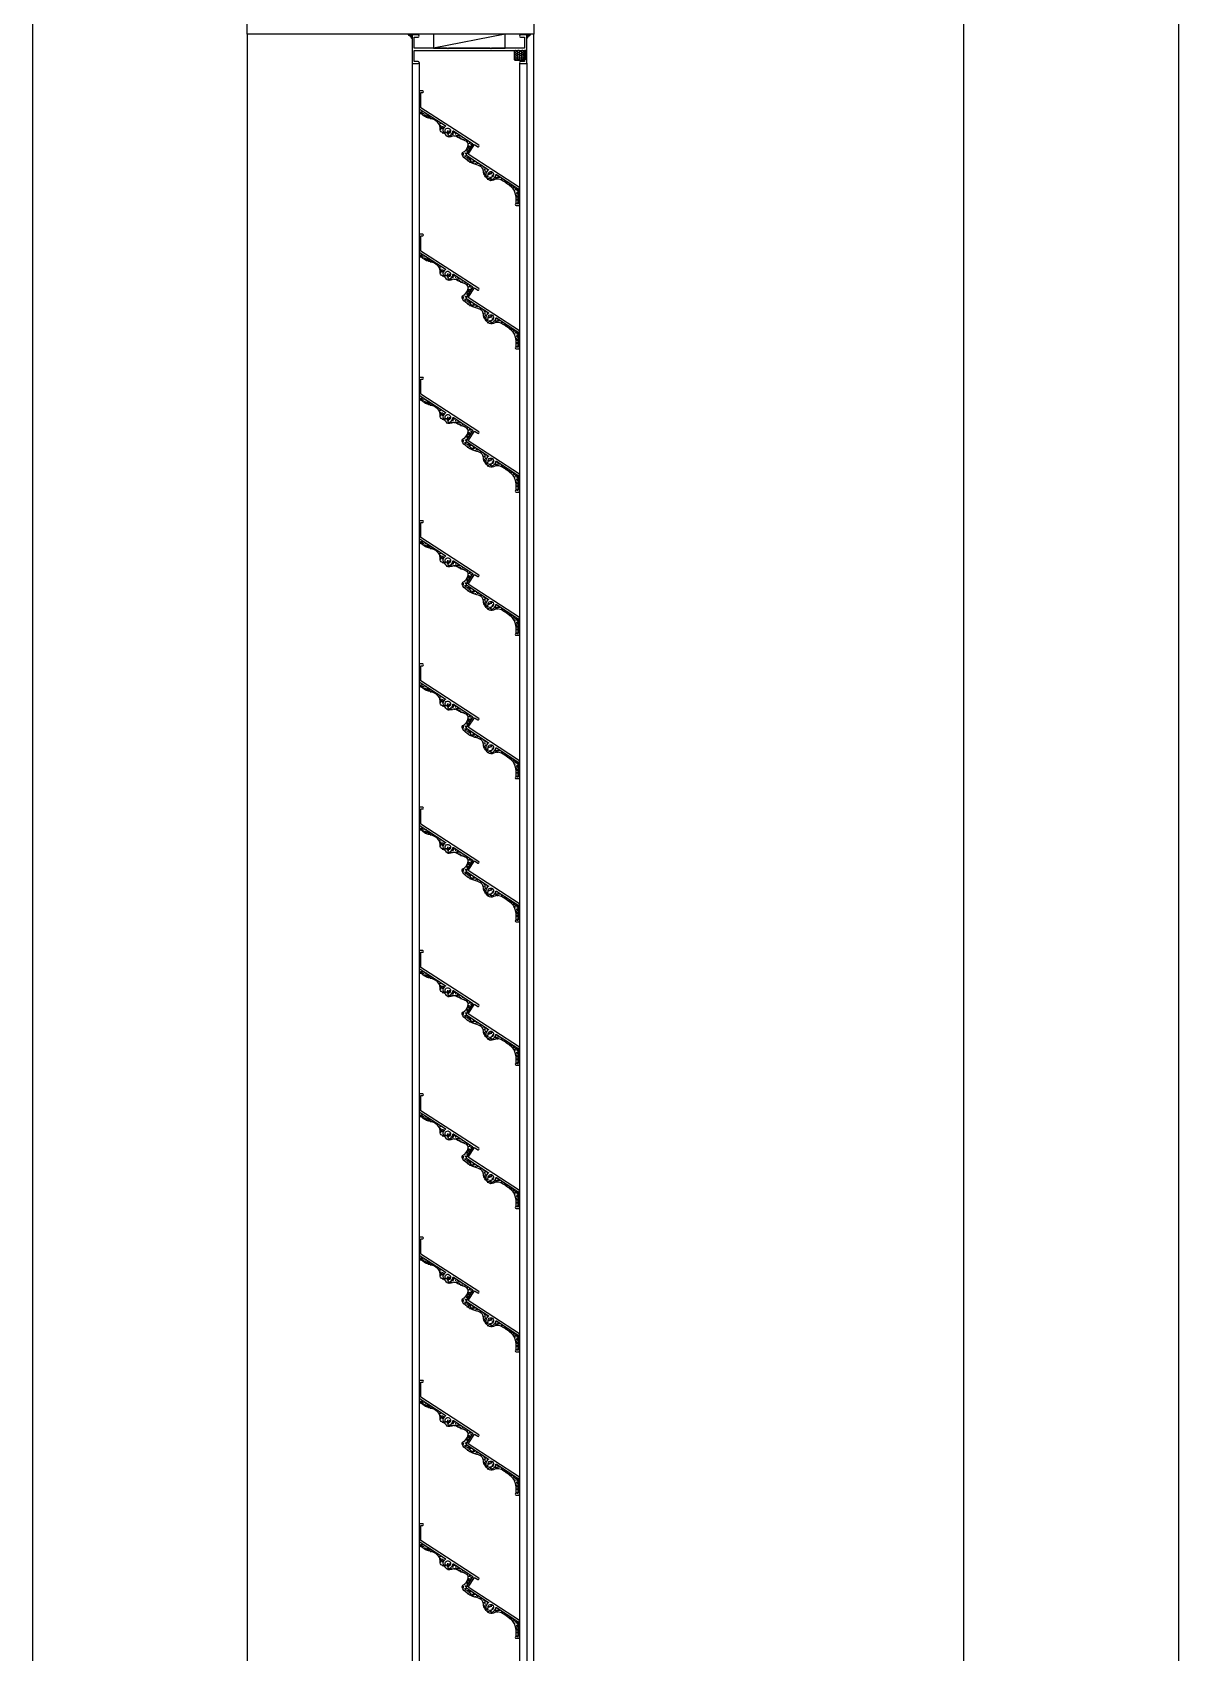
# Model space of a CAD drawing. Header units: millimetres. Extents: x 19868 to 801382, y -4805 to 85279.
# Drawn here: x 579688 to 580488, y 47489 to 48620 of the extents above; entities that cross this region are included whole.
import ezdxf

# ---------------------------------------------------------------- set-up
doc = ezdxf.new("R2010")
doc.units = ezdxf.units.MM
doc.header["$LTSCALE"] = 250
for name, color, linetype in [('A-ELE-4', 4, 'Continuous'), ('A-ELE-8', 8, 'Continuous'), ('A-ETC-8', 8, 'Continuous'), ('INSUL', 8, 'Continuous')]:
    doc.layers.add(name, color=color, linetype=linetype)

# ---------------------------------------------------------------- blocks, each defined once
blk = doc.blocks.new('A$C8466693f')
at = {"layer": 'INSUL'}
h = blk.add_hatch(dxfattribs=at)
h.set_pattern_fill('DOTS', color=256, scale=0.2, angle=90)
h.set_pattern_definition([(270, (81939.33182, 9512.34467), (0.3175, -0.15875), [0, -0.3175])])
h.paths.add_polyline_path([(165, -80.8), (165, -80), (162, -80, -0.068271), (165, -83)])
h = blk.add_hatch(dxfattribs=at)
h.set_pattern_fill('DOTS', color=256, scale=0.2, angle=90)
h.set_pattern_definition([(270, (81959.33182, 9512.34467), (0.3175, -0.15875), [0, -0.3175])])
h.paths.add_polyline_path([(245, -80.8), (245, -80), (248, -80, 0.068271), (245, -83)])
h = blk.add_hatch(dxfattribs=at)
h.set_pattern_fill('HONEY', color=256, scale=7, angle=180)
h.set_pattern_definition([(180, (30090.4707, 26954.9678), (-1.3125, -0.757772228), [0.875, -1.75]), (300, (30090.4707, 26954.9678), (1.3125, -0.757772228), [0.875, -1.75]), (240, (30090.4707, 26954.9678), (-9e-16, -1.515544457), [-1.75, 0.875])])
edge = h.paths.add_edge_path()
edge.add_line((237.2, -91.3), (242.8, -91.3))
edge.add_arc((242.8, -92), 0.7, 0, 90, ccw=False)
edge.add_line((243.5, -92), (243.5, -97.6))
edge.add_arc((242.8, -97.6), 0.7, -90, 0, ccw=False)
edge.add_line((242.8, -98.3), (237.2, -98.3))
edge.add_arc((237.2, -97.6), 0.7, 180, 270, ccw=False)
edge.add_line((236.5, -97.6), (236.5, -92))
edge.add_arc((237.2, -92), 0.7, 90, 180, ccw=False)
h = blk.add_hatch(dxfattribs=at)
h.set_pattern_fill('DASH', color=256, scale=3, angle=270)
h.set_pattern_definition([(270, (39182.747, -2004.8761), (0.375, -0.375), [0.375, -0.375])])
h.paths.add_polyline_path([(245, -91.3), (243.5, -91.3), (243.5, -97.3), (245, -97.3)])
h = blk.add_hatch(dxfattribs=at)
h.set_pattern_fill('AR-SAND', color=256, scale=0.05)
h.set_pattern_definition([(37.5, (-44677.3643, 113734.0197), (-0.080001565, 2.447066187), [0, -1.9304, 0, -2.159, 0, -2.06375]), (7.5, (-44677.3643, 113734.0197), (2.24761642, 3.5841255), [0, -1.0414, 0, -1.7399, 0, -0.66675]), (327.5, (-44678.9264, 113734.0197), (3.95496185, 0.007185923), [0, -0.635, 0, -2.286, 0, -2.9845]), (317.5, (-44678.9264, 113734.0197), (3.81778226, 1.11464662), [0, -0.3175, 0, -1.4986, 0, -1.7145])])
edge = h.paths.add_edge_path()
edge.add_arc((188.1, -144.1), 0.3, 300.425, 417, ccw=False)
edge.add_arc((190, -147.4), 3.5, 480.425, 551.1734)
edge.add_arc((187.3, -147.9), 0.75, 191.1734, 371.1734)
edge.add_arc((190, -147.4), 2, -77.1734, 191.1734, ccw=False)
edge.add_arc((190.6, -150.1), 0.75, 462.8266, 642.8266)
edge.add_arc((190, -147.4), 3.5, 282.8266, 353.575)
edge.add_arc((193.8, -147.8), 0.3, 417, 533.575, ccw=False)
edge.add_line((193.9, -147.5), (207.5, -156.4))
edge.add_line((207.5, -156.4), (202.5, -164.1))
edge.add_line((202.5, -164.1), (218.2, -174.3))
edge.add_arc((218.1, -174.6), 0.3, 300.425, 417, ccw=False)
edge.add_arc((220, -177.8), 3.5, 480.425, 551.1734)
edge.add_arc((217.3, -178.4), 0.75, 191.1734, 371.1734)
edge.add_arc((220, -177.8), 2, -77.1734, 191.1734, ccw=False)
edge.add_arc((220.6, -180.5), 0.75, 462.8266, 642.8266)
edge.add_arc((220, -177.8), 3.5, 282.8266, 353.575)
edge.add_arc((223.8, -178.3), 0.3, 417, 533.575, ccw=False)
edge.add_line((223.9, -178), (238.8, -187.7))
edge.add_line((238.8, -187.7), (238.8, -198.3))
edge.add_line((238.8, -198.3), (237.6, -198.3))
edge.add_spline(control_points=[(237.6, -198.3), (237.7, -195.3), (238, -188.9), (231, -184.2), (225, -179.8), (219.9, -183.2), (216.7, -180.3), (214.9, -177.4), (214.6, -171.4), (206.6, -171.5), (197.9, -163.7), (203.1, -161.1), (206.2, -154.6), (198.5, -153.4), (194.4, -150), (190, -152.8), (188.1, -149), (184.3, -148.4), (184.8, -144.4), (182.7, -140.5), (178.3, -138.7), (173.8, -138.1), (172, -135.3), (170.3, -135.4), (170, -135.5)], knot_values=[0, 0, 0, 0, 8.903403, 16.972588, 24.386558, 28.464058, 32.376054, 35.250962, 38.890173, 48.28531, 57.322987, 58.527761, 64.920636, 71.793865, 76.258779, 80.217284, 83.010925, 86.979037, 89.314988, 93.488168, 99.635723, 102.710115, 106.902697, 107.715399, 107.715399, 107.715399, 107.715399], degree=3, periodic=0)
edge.add_line((170, -135.5), (170, -132))
edge.add_line((170, -132), (188.2, -143.8))
h = blk.add_hatch(dxfattribs=at)
h.set_pattern_fill('AR-SAND', color=256, scale=0.05)
h.set_pattern_definition([(37.5, (-44677.3643, 113634.0197), (-0.080001565, 2.447066187), [0, -1.9304, 0, -2.159, 0, -2.06375]), (7.5, (-44677.3643, 113634.0197), (2.24761642, 3.5841255), [0, -1.0414, 0, -1.7399, 0, -0.66675]), (327.5, (-44678.9264, 113634.0197), (3.95496185, 0.007185923), [0, -0.635, 0, -2.286, 0, -2.9845]), (317.5, (-44678.9264, 113634.0197), (3.81778226, 1.11464662), [0, -0.3175, 0, -1.4986, 0, -1.7145])])
edge = h.paths.add_edge_path()
edge.add_arc((188.1, -244.1), 0.3, 300.425, 417, ccw=False)
edge.add_arc((190, -247.4), 3.5, 480.425, 551.1734)
edge.add_arc((187.3, -247.9), 0.75, 191.1734, 371.1734)
edge.add_arc((190, -247.4), 2, -77.1734, 191.1734, ccw=False)
edge.add_arc((190.6, -250.1), 0.75, 462.8266, 642.8266)
edge.add_arc((190, -247.4), 3.5, 282.8266, 353.575)
edge.add_arc((193.8, -247.8), 0.3, 417, 533.575, ccw=False)
edge.add_line((193.9, -247.5), (207.5, -256.4))
edge.add_line((207.5, -256.4), (202.5, -264.1))
edge.add_line((202.5, -264.1), (218.2, -274.3))
edge.add_arc((218.1, -274.6), 0.3, 300.425, 417, ccw=False)
edge.add_arc((220, -277.8), 3.5, 480.425, 551.1734)
edge.add_arc((217.3, -278.4), 0.75, 191.1734, 371.1734)
edge.add_arc((220, -277.8), 2, -77.1734, 191.1734, ccw=False)
edge.add_arc((220.6, -280.5), 0.75, 462.8266, 642.8266)
edge.add_arc((220, -277.8), 3.5, 282.8266, 353.575)
edge.add_arc((223.8, -278.3), 0.3, 417, 533.575, ccw=False)
edge.add_line((223.9, -278), (238.8, -287.7))
edge.add_line((238.8, -287.7), (238.8, -298.3))
edge.add_line((238.8, -298.3), (237.6, -298.3))
edge.add_spline(control_points=[(237.6, -298.3), (237.7, -295.3), (238, -288.9), (231, -284.2), (225, -279.8), (219.9, -283.2), (216.7, -280.3), (214.9, -277.4), (214.6, -271.4), (206.6, -271.5), (197.9, -263.7), (203.1, -261.1), (206.2, -254.6), (198.5, -253.4), (194.4, -250), (190, -252.8), (188.1, -249), (184.3, -248.4), (184.8, -244.4), (182.7, -240.5), (178.3, -238.7), (173.8, -238.1), (172, -235.3), (170.3, -235.4), (170, -235.5)], knot_values=[0, 0, 0, 0, 8.903403, 16.972588, 24.386558, 28.464058, 32.376054, 35.250962, 38.890173, 48.28531, 57.322987, 58.527761, 64.920636, 71.793865, 76.258779, 80.217284, 83.010925, 86.979037, 89.314988, 93.488168, 99.635723, 102.710115, 106.902697, 107.715399, 107.715399, 107.715399, 107.715399], degree=3, periodic=0)
edge.add_line((170, -235.5), (170, -232))
edge.add_line((170, -232), (188.2, -243.8))
h = blk.add_hatch(dxfattribs=at)
h.set_pattern_fill('AR-SAND', color=256, scale=0.05)
h.set_pattern_definition([(37.5, (-44677.3643, 113534.0197), (-0.080001565, 2.447066187), [0, -1.9304, 0, -2.159, 0, -2.06375]), (7.5, (-44677.3643, 113534.0197), (2.24761642, 3.5841255), [0, -1.0414, 0, -1.7399, 0, -0.66675]), (327.5, (-44678.9264, 113534.0197), (3.95496185, 0.007185923), [0, -0.635, 0, -2.286, 0, -2.9845]), (317.5, (-44678.9264, 113534.0197), (3.81778226, 1.11464662), [0, -0.3175, 0, -1.4986, 0, -1.7145])])
edge = h.paths.add_edge_path()
edge.add_arc((188.1, -344.1), 0.3, 300.425, 417, ccw=False)
edge.add_arc((190, -347.4), 3.5, 480.425, 551.1734)
edge.add_arc((187.3, -347.9), 0.75, 191.1734, 371.1734)
edge.add_arc((190, -347.4), 2, -77.1734, 191.1734, ccw=False)
edge.add_arc((190.6, -350.1), 0.75, 462.8266, 642.8266)
edge.add_arc((190, -347.4), 3.5, 282.8266, 353.575)
edge.add_arc((193.8, -347.8), 0.3, 417, 533.575, ccw=False)
edge.add_line((193.9, -347.5), (207.5, -356.4))
edge.add_line((207.5, -356.4), (202.5, -364.1))
edge.add_line((202.5, -364.1), (218.2, -374.3))
edge.add_arc((218.1, -374.6), 0.3, 300.425, 417, ccw=False)
edge.add_arc((220, -377.8), 3.5, 480.425, 551.1734)
edge.add_arc((217.3, -378.4), 0.75, 191.1734, 371.1734)
edge.add_arc((220, -377.8), 2, -77.1734, 191.1734, ccw=False)
edge.add_arc((220.6, -380.5), 0.75, 462.8266, 642.8266)
edge.add_arc((220, -377.8), 3.5, 282.8266, 353.575)
edge.add_arc((223.8, -378.3), 0.3, 417, 533.575, ccw=False)
edge.add_line((223.9, -378), (238.8, -387.7))
edge.add_line((238.8, -387.7), (238.8, -398.3))
edge.add_line((238.8, -398.3), (237.6, -398.3))
edge.add_spline(control_points=[(237.6, -398.3), (237.7, -395.3), (238, -388.9), (231, -384.2), (225, -379.8), (219.9, -383.2), (216.7, -380.3), (214.9, -377.4), (214.6, -371.4), (206.6, -371.5), (197.9, -363.7), (203.1, -361.1), (206.2, -354.6), (198.5, -353.4), (194.4, -350), (190, -352.8), (188.1, -349), (184.3, -348.4), (184.8, -344.4), (182.7, -340.5), (178.3, -338.7), (173.8, -338.1), (172, -335.3), (170.3, -335.4), (170, -335.5)], knot_values=[0, 0, 0, 0, 8.903403, 16.972588, 24.386558, 28.464058, 32.376054, 35.250962, 38.890173, 48.28531, 57.322987, 58.527761, 64.920636, 71.793865, 76.258779, 80.217284, 83.010925, 86.979037, 89.314988, 93.488168, 99.635723, 102.710115, 106.902697, 107.715399, 107.715399, 107.715399, 107.715399], degree=3, periodic=0)
edge.add_line((170, -335.5), (170, -332))
edge.add_line((170, -332), (188.2, -343.8))
h = blk.add_hatch(dxfattribs=at)
h.set_pattern_fill('AR-SAND', color=256, scale=0.05)
h.set_pattern_definition([(37.5, (-44677.3643, 113434.0197), (-0.080001565, 2.447066187), [0, -1.9304, 0, -2.159, 0, -2.06375]), (7.5, (-44677.3643, 113434.0197), (2.24761642, 3.5841255), [0, -1.0414, 0, -1.7399, 0, -0.66675]), (327.5, (-44678.9264, 113434.0197), (3.95496185, 0.007185923), [0, -0.635, 0, -2.286, 0, -2.9845]), (317.5, (-44678.9264, 113434.0197), (3.81778226, 1.11464662), [0, -0.3175, 0, -1.4986, 0, -1.7145])])
edge = h.paths.add_edge_path()
edge.add_arc((188.1, -444.1), 0.3, 300.425, 417, ccw=False)
edge.add_arc((190, -447.4), 3.5, 480.425, 551.1734)
edge.add_arc((187.3, -447.9), 0.75, 191.1734, 371.1734)
edge.add_arc((190, -447.4), 2, -77.1734, 191.1734, ccw=False)
edge.add_arc((190.6, -450.1), 0.75, 462.8266, 642.8266)
edge.add_arc((190, -447.4), 3.5, 282.8266, 353.575)
edge.add_arc((193.8, -447.8), 0.3, 417, 533.575, ccw=False)
edge.add_line((193.9, -447.5), (207.5, -456.4))
edge.add_line((207.5, -456.4), (202.5, -464.1))
edge.add_line((202.5, -464.1), (218.2, -474.3))
edge.add_arc((218.1, -474.6), 0.3, 300.425, 417, ccw=False)
edge.add_arc((220, -477.8), 3.5, 480.425, 551.1734)
edge.add_arc((217.3, -478.4), 0.75, 191.1734, 371.1734)
edge.add_arc((220, -477.8), 2, -77.1734, 191.1734, ccw=False)
edge.add_arc((220.6, -480.5), 0.75, 462.8266, 642.8266)
edge.add_arc((220, -477.8), 3.5, 282.8266, 353.575)
edge.add_arc((223.8, -478.3), 0.3, 417, 533.575, ccw=False)
edge.add_line((223.9, -478), (238.8, -487.7))
edge.add_line((238.8, -487.7), (238.8, -498.3))
edge.add_line((238.8, -498.3), (237.6, -498.3))
edge.add_spline(control_points=[(237.6, -498.3), (237.7, -495.3), (238, -488.9), (231, -484.2), (225, -479.8), (219.9, -483.2), (216.7, -480.3), (214.9, -477.4), (214.6, -471.4), (206.6, -471.5), (197.9, -463.7), (203.1, -461.1), (206.2, -454.6), (198.5, -453.4), (194.4, -450), (190, -452.8), (188.1, -449), (184.3, -448.4), (184.8, -444.4), (182.7, -440.5), (178.3, -438.7), (173.8, -438.1), (172, -435.3), (170.3, -435.4), (170, -435.5)], knot_values=[0, 0, 0, 0, 8.903403, 16.972588, 24.386558, 28.464058, 32.376054, 35.250962, 38.890173, 48.28531, 57.322987, 58.527761, 64.920636, 71.793865, 76.258779, 80.217284, 83.010925, 86.979037, 89.314988, 93.488168, 99.635723, 102.710115, 106.902697, 107.715399, 107.715399, 107.715399, 107.715399], degree=3, periodic=0)
edge.add_line((170, -435.5), (170, -432))
edge.add_line((170, -432), (188.2, -443.8))
h = blk.add_hatch(dxfattribs=at)
h.set_pattern_fill('AR-SAND', color=256, scale=0.05)
h.set_pattern_definition([(37.5, (-44677.3643, 113334.0197), (-0.080001565, 2.447066187), [0, -1.9304, 0, -2.159, 0, -2.06375]), (7.5, (-44677.3643, 113334.0197), (2.24761642, 3.5841255), [0, -1.0414, 0, -1.7399, 0, -0.66675]), (327.5, (-44678.9264, 113334.0197), (3.95496185, 0.007185923), [0, -0.635, 0, -2.286, 0, -2.9845]), (317.5, (-44678.9264, 113334.0197), (3.81778226, 1.11464662), [0, -0.3175, 0, -1.4986, 0, -1.7145])])
edge = h.paths.add_edge_path()
edge.add_arc((188.1, -544.1), 0.3, 300.425, 417, ccw=False)
edge.add_arc((190, -547.4), 3.5, 480.425, 551.1734)
edge.add_arc((187.3, -547.9), 0.75, 191.1734, 371.1734)
edge.add_arc((190, -547.4), 2, -77.1734, 191.1734, ccw=False)
edge.add_arc((190.6, -550.1), 0.75, 462.8266, 642.8266)
edge.add_arc((190, -547.4), 3.5, 282.8266, 353.575)
edge.add_arc((193.8, -547.8), 0.3, 417, 533.575, ccw=False)
edge.add_line((193.9, -547.5), (207.5, -556.4))
edge.add_line((207.5, -556.4), (202.5, -564.1))
edge.add_line((202.5, -564.1), (218.2, -574.3))
edge.add_arc((218.1, -574.6), 0.3, 300.425, 417, ccw=False)
edge.add_arc((220, -577.8), 3.5, 480.425, 551.1734)
edge.add_arc((217.3, -578.4), 0.75, 191.1734, 371.1734)
edge.add_arc((220, -577.8), 2, -77.1734, 191.1734, ccw=False)
edge.add_arc((220.6, -580.5), 0.75, 462.8266, 642.8266)
edge.add_arc((220, -577.8), 3.5, 282.8266, 353.575)
edge.add_arc((223.8, -578.3), 0.3, 417, 533.575, ccw=False)
edge.add_line((223.9, -578), (238.8, -587.7))
edge.add_line((238.8, -587.7), (238.8, -598.3))
edge.add_line((238.8, -598.3), (237.6, -598.3))
edge.add_spline(control_points=[(237.6, -598.3), (237.7, -595.3), (238, -588.9), (231, -584.2), (225, -579.8), (219.9, -583.2), (216.7, -580.3), (214.9, -577.4), (214.6, -571.4), (206.6, -571.5), (197.9, -563.7), (203.1, -561.1), (206.2, -554.6), (198.5, -553.4), (194.4, -550), (190, -552.8), (188.1, -549), (184.3, -548.4), (184.8, -544.4), (182.7, -540.5), (178.3, -538.7), (173.8, -538.1), (172, -535.3), (170.3, -535.4), (170, -535.5)], knot_values=[0, 0, 0, 0, 8.903403, 16.972588, 24.386558, 28.464058, 32.376054, 35.250962, 38.890173, 48.28531, 57.322987, 58.527761, 64.920636, 71.793865, 76.258779, 80.217284, 83.010925, 86.979037, 89.314988, 93.488168, 99.635723, 102.710115, 106.902697, 107.715399, 107.715399, 107.715399, 107.715399], degree=3, periodic=0)
edge.add_line((170, -535.5), (170, -532))
edge.add_line((170, -532), (188.2, -543.8))
h = blk.add_hatch(dxfattribs=at)
h.set_pattern_fill('AR-SAND', color=256, scale=0.05)
h.set_pattern_definition([(37.5, (-44677.3643, 113234.0197), (-0.080001565, 2.447066187), [0, -1.9304, 0, -2.159, 0, -2.06375]), (7.5, (-44677.3643, 113234.0197), (2.24761642, 3.5841255), [0, -1.0414, 0, -1.7399, 0, -0.66675]), (327.5, (-44678.9264, 113234.0197), (3.95496185, 0.007185923), [0, -0.635, 0, -2.286, 0, -2.9845]), (317.5, (-44678.9264, 113234.0197), (3.81778226, 1.11464662), [0, -0.3175, 0, -1.4986, 0, -1.7145])])
edge = h.paths.add_edge_path()
edge.add_arc((188.1, -644.1), 0.3, 300.425, 417, ccw=False)
edge.add_arc((190, -647.4), 3.5, 480.425, 551.1734)
edge.add_arc((187.3, -647.9), 0.75, 191.1734, 371.1734)
edge.add_arc((190, -647.4), 2, -77.1734, 191.1734, ccw=False)
edge.add_arc((190.6, -650.1), 0.75, 462.8266, 642.8266)
edge.add_arc((190, -647.4), 3.5, 282.8266, 353.575)
edge.add_arc((193.8, -647.8), 0.3, 417, 533.575, ccw=False)
edge.add_line((193.9, -647.5), (207.5, -656.4))
edge.add_line((207.5, -656.4), (202.5, -664.1))
edge.add_line((202.5, -664.1), (218.2, -674.3))
edge.add_arc((218.1, -674.6), 0.3, 300.425, 417, ccw=False)
edge.add_arc((220, -677.8), 3.5, 480.425, 551.1734)
edge.add_arc((217.3, -678.4), 0.75, 191.1734, 371.1734)
edge.add_arc((220, -677.8), 2, -77.1734, 191.1734, ccw=False)
edge.add_arc((220.6, -680.5), 0.75, 462.8266, 642.8266)
edge.add_arc((220, -677.8), 3.5, 282.8266, 353.575)
edge.add_arc((223.8, -678.3), 0.3, 417, 533.575, ccw=False)
edge.add_line((223.9, -678), (238.8, -687.7))
edge.add_line((238.8, -687.7), (238.8, -698.3))
edge.add_line((238.8, -698.3), (237.6, -698.3))
edge.add_spline(control_points=[(237.6, -698.3), (237.7, -695.3), (238, -688.9), (231, -684.2), (225, -679.8), (219.9, -683.2), (216.7, -680.3), (214.9, -677.4), (214.6, -671.4), (206.6, -671.5), (197.9, -663.7), (203.1, -661.1), (206.2, -654.6), (198.5, -653.4), (194.4, -650), (190, -652.8), (188.1, -649), (184.3, -648.4), (184.8, -644.4), (182.7, -640.5), (178.3, -638.7), (173.8, -638.1), (172, -635.3), (170.3, -635.4), (170, -635.5)], knot_values=[0, 0, 0, 0, 8.903403, 16.972588, 24.386558, 28.464058, 32.376054, 35.250962, 38.890173, 48.28531, 57.322987, 58.527761, 64.920636, 71.793865, 76.258779, 80.217284, 83.010925, 86.979037, 89.314988, 93.488168, 99.635723, 102.710115, 106.902697, 107.715399, 107.715399, 107.715399, 107.715399], degree=3, periodic=0)
edge.add_line((170, -635.5), (170, -632))
edge.add_line((170, -632), (188.2, -643.8))
h = blk.add_hatch(dxfattribs=at)
h.set_pattern_fill('AR-SAND', color=256, scale=0.05)
h.set_pattern_definition([(37.5, (-44677.3643, 113134.0197), (-0.080001565, 2.447066187), [0, -1.9304, 0, -2.159, 0, -2.06375]), (7.5, (-44677.3643, 113134.0197), (2.24761642, 3.5841255), [0, -1.0414, 0, -1.7399, 0, -0.66675]), (327.5, (-44678.9264, 113134.0197), (3.95496185, 0.007185923), [0, -0.635, 0, -2.286, 0, -2.9845]), (317.5, (-44678.9264, 113134.0197), (3.81778226, 1.11464662), [0, -0.3175, 0, -1.4986, 0, -1.7145])])
edge = h.paths.add_edge_path()
edge.add_arc((188.1, -744.1), 0.3, 300.425, 417, ccw=False)
edge.add_arc((190, -747.4), 3.5, 480.425, 551.1734)
edge.add_arc((187.3, -747.9), 0.75, 191.1734, 371.1734)
edge.add_arc((190, -747.4), 2, -77.1734, 191.1734, ccw=False)
edge.add_arc((190.6, -750.1), 0.75, 462.8266, 642.8266)
edge.add_arc((190, -747.4), 3.5, 282.8266, 353.575)
edge.add_arc((193.8, -747.8), 0.3, 417, 533.575, ccw=False)
edge.add_line((193.9, -747.5), (207.5, -756.4))
edge.add_line((207.5, -756.4), (202.5, -764.1))
edge.add_line((202.5, -764.1), (218.2, -774.3))
edge.add_arc((218.1, -774.6), 0.3, 300.425, 417, ccw=False)
edge.add_arc((220, -777.8), 3.5, 480.425, 551.1734)
edge.add_arc((217.3, -778.4), 0.75, 191.1734, 371.1734)
edge.add_arc((220, -777.8), 2, -77.1734, 191.1734, ccw=False)
edge.add_arc((220.6, -780.5), 0.75, 462.8266, 642.8266)
edge.add_arc((220, -777.8), 3.5, 282.8266, 353.575)
edge.add_arc((223.8, -778.3), 0.3, 417, 533.575, ccw=False)
edge.add_line((223.9, -778), (238.8, -787.7))
edge.add_line((238.8, -787.7), (238.8, -798.3))
edge.add_line((238.8, -798.3), (237.6, -798.3))
edge.add_spline(control_points=[(237.6, -798.3), (237.7, -795.3), (238, -788.9), (231, -784.2), (225, -779.8), (219.9, -783.2), (216.7, -780.3), (214.9, -777.4), (214.6, -771.4), (206.6, -771.5), (197.9, -763.7), (203.1, -761.1), (206.2, -754.6), (198.5, -753.4), (194.4, -750), (190, -752.8), (188.1, -749), (184.3, -748.4), (184.8, -744.4), (182.7, -740.5), (178.3, -738.7), (173.8, -738.1), (172, -735.3), (170.3, -735.4), (170, -735.5)], knot_values=[0, 0, 0, 0, 8.903403, 16.972588, 24.386558, 28.464058, 32.376054, 35.250962, 38.890173, 48.28531, 57.322987, 58.527761, 64.920636, 71.793865, 76.258779, 80.217284, 83.010925, 86.979037, 89.314988, 93.488168, 99.635723, 102.710115, 106.902697, 107.715399, 107.715399, 107.715399, 107.715399], degree=3, periodic=0)
edge.add_line((170, -735.5), (170, -732))
edge.add_line((170, -732), (188.2, -743.8))
h = blk.add_hatch(dxfattribs=at)
h.set_pattern_fill('AR-SAND', color=256, scale=0.05)
h.set_pattern_definition([(37.5, (-44677.3643, 113034.0197), (-0.080001565, 2.447066187), [0, -1.9304, 0, -2.159, 0, -2.06375]), (7.5, (-44677.3643, 113034.0197), (2.24761642, 3.5841255), [0, -1.0414, 0, -1.7399, 0, -0.66675]), (327.5, (-44678.9264, 113034.0197), (3.95496185, 0.007185923), [0, -0.635, 0, -2.286, 0, -2.9845]), (317.5, (-44678.9264, 113034.0197), (3.81778226, 1.11464662), [0, -0.3175, 0, -1.4986, 0, -1.7145])])
edge = h.paths.add_edge_path()
edge.add_arc((188.1, -844.1), 0.3, 300.425, 417, ccw=False)
edge.add_arc((190, -847.4), 3.5, 480.425, 551.1734)
edge.add_arc((187.3, -847.9), 0.75, 191.1734, 371.1734)
edge.add_arc((190, -847.4), 2, -77.1734, 191.1734, ccw=False)
edge.add_arc((190.6, -850.1), 0.75, 462.8266, 642.8266)
edge.add_arc((190, -847.4), 3.5, 282.8266, 353.575)
edge.add_arc((193.8, -847.8), 0.3, 417, 533.575, ccw=False)
edge.add_line((193.9, -847.5), (207.5, -856.4))
edge.add_line((207.5, -856.4), (202.5, -864.1))
edge.add_line((202.5, -864.1), (218.2, -874.3))
edge.add_arc((218.1, -874.6), 0.3, 300.425, 417, ccw=False)
edge.add_arc((220, -877.8), 3.5, 480.425, 551.1734)
edge.add_arc((217.3, -878.4), 0.75, 191.1734, 371.1734)
edge.add_arc((220, -877.8), 2, -77.1734, 191.1734, ccw=False)
edge.add_arc((220.6, -880.5), 0.75, 462.8266, 642.8266)
edge.add_arc((220, -877.8), 3.5, 282.8266, 353.575)
edge.add_arc((223.8, -878.3), 0.3, 417, 533.575, ccw=False)
edge.add_line((223.9, -878), (238.8, -887.7))
edge.add_line((238.8, -887.7), (238.8, -898.3))
edge.add_line((238.8, -898.3), (237.6, -898.3))
edge.add_spline(control_points=[(237.6, -898.3), (237.7, -895.3), (238, -888.9), (231, -884.2), (225, -879.8), (219.9, -883.2), (216.7, -880.3), (214.9, -877.4), (214.6, -871.4), (206.6, -871.5), (197.9, -863.7), (203.1, -861.1), (206.2, -854.6), (198.5, -853.4), (194.4, -850), (190, -852.8), (188.1, -849), (184.3, -848.4), (184.8, -844.4), (182.7, -840.5), (178.3, -838.7), (173.8, -838.1), (172, -835.3), (170.3, -835.4), (170, -835.5)], knot_values=[0, 0, 0, 0, 8.903403, 16.972588, 24.386558, 28.464058, 32.376054, 35.250962, 38.890173, 48.28531, 57.322987, 58.527761, 64.920636, 71.793865, 76.258779, 80.217284, 83.010925, 86.979037, 89.314988, 93.488168, 99.635723, 102.710115, 106.902697, 107.715399, 107.715399, 107.715399, 107.715399], degree=3, periodic=0)
edge.add_line((170, -835.5), (170, -832))
edge.add_line((170, -832), (188.2, -843.8))
h = blk.add_hatch(dxfattribs=at)
h.set_pattern_fill('AR-SAND', color=256, scale=0.05)
h.set_pattern_definition([(37.5, (-44677.3643, 112934.0197), (-0.080001565, 2.447066187), [0, -1.9304, 0, -2.159, 0, -2.06375]), (7.5, (-44677.3643, 112934.0197), (2.24761642, 3.5841255), [0, -1.0414, 0, -1.7399, 0, -0.66675]), (327.5, (-44678.9264, 112934.0197), (3.95496185, 0.007185923), [0, -0.635, 0, -2.286, 0, -2.9845]), (317.5, (-44678.9264, 112934.0197), (3.81778226, 1.11464662), [0, -0.3175, 0, -1.4986, 0, -1.7145])])
edge = h.paths.add_edge_path()
edge.add_arc((188.1, -944.1), 0.3, 300.425, 417, ccw=False)
edge.add_arc((190, -947.4), 3.5, 480.425, 551.1734)
edge.add_arc((187.3, -947.9), 0.75, 191.1734, 371.1734)
edge.add_arc((190, -947.4), 2, -77.1734, 191.1734, ccw=False)
edge.add_arc((190.6, -950.1), 0.75, 462.8266, 642.8266)
edge.add_arc((190, -947.4), 3.5, 282.8266, 353.575)
edge.add_arc((193.8, -947.8), 0.3, 417, 533.575, ccw=False)
edge.add_line((193.9, -947.5), (207.5, -956.4))
edge.add_line((207.5, -956.4), (202.5, -964.1))
edge.add_line((202.5, -964.1), (218.2, -974.3))
edge.add_arc((218.1, -974.6), 0.3, 300.425, 417, ccw=False)
edge.add_arc((220, -977.8), 3.5, 480.425, 551.1734)
edge.add_arc((217.3, -978.4), 0.75, 191.1734, 371.1734)
edge.add_arc((220, -977.8), 2, -77.1734, 191.1734, ccw=False)
edge.add_arc((220.6, -980.5), 0.75, 462.8266, 642.8266)
edge.add_arc((220, -977.8), 3.5, 282.8266, 353.575)
edge.add_arc((223.8, -978.3), 0.3, 417, 533.575, ccw=False)
edge.add_line((223.9, -978), (238.8, -987.7))
edge.add_line((238.8, -987.7), (238.8, -998.3))
edge.add_line((238.8, -998.3), (237.6, -998.3))
edge.add_spline(control_points=[(237.6, -998.3), (237.7, -995.3), (238, -988.9), (231, -984.2), (225, -979.8), (219.9, -983.2), (216.7, -980.3), (214.9, -977.4), (214.6, -971.4), (206.6, -971.5), (197.9, -963.7), (203.1, -961.1), (206.2, -954.6), (198.5, -953.4), (194.4, -950), (190, -952.8), (188.1, -949), (184.3, -948.4), (184.8, -944.4), (182.7, -940.5), (178.3, -938.7), (173.8, -938.1), (172, -935.3), (170.3, -935.4), (170, -935.5)], knot_values=[0, 0, 0, 0, 8.903403, 16.972588, 24.386558, 28.464058, 32.376054, 35.250962, 38.890173, 48.28531, 57.322987, 58.527761, 64.920636, 71.793865, 76.258779, 80.217284, 83.010925, 86.979037, 89.314988, 93.488168, 99.635723, 102.710115, 106.902697, 107.715399, 107.715399, 107.715399, 107.715399], degree=3, periodic=0)
edge.add_line((170, -935.5), (170, -932))
edge.add_line((170, -932), (188.2, -943.8))
h = blk.add_hatch(dxfattribs=at)
h.set_pattern_fill('AR-SAND', color=256, scale=0.05)
h.set_pattern_definition([(37.5, (-44677.3643, 112834.0197), (-0.080001565, 2.447066187), [0, -1.9304, 0, -2.159, 0, -2.06375]), (7.5, (-44677.3643, 112834.0197), (2.24761642, 3.5841255), [0, -1.0414, 0, -1.7399, 0, -0.66675]), (327.5, (-44678.9264, 112834.0197), (3.95496185, 0.007185923), [0, -0.635, 0, -2.286, 0, -2.9845]), (317.5, (-44678.9264, 112834.0197), (3.81778226, 1.11464662), [0, -0.3175, 0, -1.4986, 0, -1.7145])])
edge = h.paths.add_edge_path()
edge.add_arc((188.1, -1044.1), 0.3, 300.425, 417, ccw=False)
edge.add_arc((190, -1047.4), 3.5, 480.425, 551.1734)
edge.add_arc((187.3, -1047.9), 0.75, 191.1734, 371.1734)
edge.add_arc((190, -1047.4), 2, -77.1734, 191.1734, ccw=False)
edge.add_arc((190.6, -1050.1), 0.75, 462.8266, 642.8266)
edge.add_arc((190, -1047.4), 3.5, 282.8266, 353.575)
edge.add_arc((193.8, -1047.8), 0.3, 417, 533.575, ccw=False)
edge.add_line((193.9, -1047.5), (207.5, -1056.4))
edge.add_line((207.5, -1056.4), (202.5, -1064.1))
edge.add_line((202.5, -1064.1), (218.2, -1074.3))
edge.add_arc((218.1, -1074.6), 0.3, 300.425, 417, ccw=False)
edge.add_arc((220, -1077.8), 3.5, 480.425, 551.1734)
edge.add_arc((217.3, -1078.4), 0.75, 191.1734, 371.1734)
edge.add_arc((220, -1077.8), 2, -77.1734, 191.1734, ccw=False)
edge.add_arc((220.6, -1080.5), 0.75, 462.8266, 642.8266)
edge.add_arc((220, -1077.8), 3.5, 282.8266, 353.575)
edge.add_arc((223.8, -1078.3), 0.3, 417, 533.575, ccw=False)
edge.add_line((223.9, -1078), (238.8, -1087.7))
edge.add_line((238.8, -1087.7), (238.8, -1098.3))
edge.add_line((238.8, -1098.3), (237.6, -1098.3))
edge.add_spline(control_points=[(237.6, -1098.3), (237.7, -1095.3), (238, -1088.9), (231, -1084.2), (225, -1079.8), (219.9, -1083.2), (216.7, -1080.3), (214.9, -1077.4), (214.6, -1071.4), (206.6, -1071.5), (197.9, -1063.7), (203.1, -1061.1), (206.2, -1054.6), (198.5, -1053.4), (194.4, -1050), (190, -1052.8), (188.1, -1049), (184.3, -1048.4), (184.8, -1044.4), (182.7, -1040.5), (178.3, -1038.7), (173.8, -1038.1), (172, -1035.3), (170.3, -1035.4), (170, -1035.5)], knot_values=[0, 0, 0, 0, 8.903403, 16.972588, 24.386558, 28.464058, 32.376054, 35.250962, 38.890173, 48.28531, 57.322987, 58.527761, 64.920636, 71.793865, 76.258779, 80.217284, 83.010925, 86.979037, 89.314988, 93.488168, 99.635723, 102.710115, 106.902697, 107.715399, 107.715399, 107.715399, 107.715399], degree=3, periodic=0)
edge.add_line((170, -1035.5), (170, -1032))
edge.add_line((170, -1032), (188.2, -1043.8))
h = blk.add_hatch(dxfattribs=at)
h.set_pattern_fill('AR-SAND', color=256, scale=0.05)
h.set_pattern_definition([(37.5, (-44677.3643, 112734.0197), (-0.080001565, 2.447066187), [0, -1.9304, 0, -2.159, 0, -2.06375]), (7.5, (-44677.3643, 112734.0197), (2.24761642, 3.5841255), [0, -1.0414, 0, -1.7399, 0, -0.66675]), (327.5, (-44678.9264, 112734.0197), (3.95496185, 0.007185923), [0, -0.635, 0, -2.286, 0, -2.9845]), (317.5, (-44678.9264, 112734.0197), (3.81778226, 1.11464662), [0, -0.3175, 0, -1.4986, 0, -1.7145])])
edge = h.paths.add_edge_path()
edge.add_arc((188.1, -1144.1), 0.3, 300.425, 417, ccw=False)
edge.add_arc((190, -1147.4), 3.5, 480.425, 551.1734)
edge.add_arc((187.3, -1147.9), 0.75, 191.1734, 371.1734)
edge.add_arc((190, -1147.4), 2, -77.1734, 191.1734, ccw=False)
edge.add_arc((190.6, -1150.1), 0.75, 462.8266, 642.8266)
edge.add_arc((190, -1147.4), 3.5, 282.8266, 353.575)
edge.add_arc((193.8, -1147.8), 0.3, 417, 533.575, ccw=False)
edge.add_line((193.9, -1147.5), (207.5, -1156.4))
edge.add_line((207.5, -1156.4), (202.5, -1164.1))
edge.add_line((202.5, -1164.1), (218.2, -1174.3))
edge.add_arc((218.1, -1174.6), 0.3, 300.425, 417, ccw=False)
edge.add_arc((220, -1177.8), 3.5, 480.425, 551.1734)
edge.add_arc((217.3, -1178.4), 0.75, 191.1734, 371.1734)
edge.add_arc((220, -1177.8), 2, -77.1734, 191.1734, ccw=False)
edge.add_arc((220.6, -1180.5), 0.75, 462.8266, 642.8266)
edge.add_arc((220, -1177.8), 3.5, 282.8266, 353.575)
edge.add_arc((223.8, -1178.3), 0.3, 417, 533.575, ccw=False)
edge.add_line((223.9, -1178), (238.8, -1187.7))
edge.add_line((238.8, -1187.7), (238.8, -1198.3))
edge.add_line((238.8, -1198.3), (237.6, -1198.3))
edge.add_spline(control_points=[(237.6, -1198.3), (237.7, -1195.3), (238, -1188.9), (231, -1184.2), (225, -1179.8), (219.9, -1183.2), (216.7, -1180.3), (214.9, -1177.4), (214.6, -1171.4), (206.6, -1171.5), (197.9, -1163.7), (203.1, -1161.1), (206.2, -1154.6), (198.5, -1153.4), (194.4, -1150), (190, -1152.8), (188.1, -1149), (184.3, -1148.4), (184.8, -1144.4), (182.7, -1140.5), (178.3, -1138.7), (173.8, -1138.1), (172, -1135.3), (170.3, -1135.4), (170, -1135.5)], knot_values=[0, 0, 0, 0, 8.903403, 16.972588, 24.386558, 28.464058, 32.376054, 35.250962, 38.890173, 48.28531, 57.322987, 58.527761, 64.920636, 71.793865, 76.258779, 80.217284, 83.010925, 86.979037, 89.314988, 93.488168, 99.635723, 102.710115, 106.902697, 107.715399, 107.715399, 107.715399, 107.715399], degree=3, periodic=0)
edge.add_line((170, -1135.5), (170, -1132))
edge.add_line((170, -1132), (188.2, -1143.8))
for p, q in [((50, -80), (50, -3926.5)), ((230, -80), (180, -89.8)), ((250, -4160), (250, -80)), ((165, -100.2), (165, -4160)), ((170, -99.8), (170, -4160)), ((240, -100.3), (240, -4140.3)), ((245, -100.2), (245, -4160))]:
    blk.add_line(p, q, dxfattribs=at)
for points in [[(250, -20), (250, -80), (50, -80), (50, -20)], [(230, -80), (180, -80), (180, -89.8), (230, -89.8)], [(245, -91.3), (243.5, -91.3), (243.5, -97.3), (245, -97.3)]]:
    blk.add_lwpolyline(points, close=True, dxfattribs=at)
for points in [[(190.5, -89.8), (190, -90.3), (189.5, -89.8), (166.5, -89.8), (166.5, -82), (169.2, -82, 1), (169.2, -80.5), (165.3, -80.5, 0.414214), (165, -80.8), (165, -100.2, 0.414214), (165.3, -100.5), (169.2, -100.5, 1), (169.2, -99), (166.5, -99), (166.5, -91.3), (243.5, -91.3), (243.5, -99), (240.7, -99, 1), (240.7, -100.5), (244.7, -100.5, 0.414214), (245, -100.2), (245, -80.8, 0.414214), (244.7, -80.5), (240.7, -80.5, 1), (240.7, -82), (243.5, -82), (243.5, -89.8), (220.5, -89.8), (220, -90.3), (219.5, -89.8)], [(237.2, -91.3), (242.8, -91.3, -0.414214), (243.5, -92), (243.5, -97.6, -0.414214), (242.8, -98.3), (237.2, -98.3, -0.414214), (236.5, -97.6), (236.5, -92, -0.414214)]]:
    blk.add_lwpolyline(points, format="xyb", close=True, dxfattribs=at)
at = {"layer": 'INSUL', "elevation": 0}
for points in [[(172.4, -120.7, 1), (172.4, -119.5), (170.3, -119.5, 0.414214), (170, -119.8), (170, -132), (188.2, -143.8, -0.557593), (188.2, -144.4, 0.318892), (186.6, -148.1, 1), (188, -147.8, -2.365798), (190.4, -149.3, 1), (190.8, -150.8, 0.318892), (193.5, -147.8, -0.557593), (193.9, -147.5), (207.5, -156.4), (202.5, -164.1), (218.2, -174.3, -0.557593), (218.2, -174.8, 0.318892), (216.6, -178.5, 1), (218, -178.2, -2.365798), (220.4, -179.8, 1), (220.8, -181.2, 0.318892), (223.5, -178.2, -0.557593), (223.9, -178), (238.8, -187.7), (238.8, -198.3), (237.6, -198.3, 1), (237.6, -199.5), (239.7, -199.5, 0.414214), (240, -199.2), (240, -187), (204.2, -163.7), (208.5, -157), (210.9, -158.5, 1), (211.5, -157.5), (171.2, -131.3), (171.2, -120.7)], [(172.4, -220.7, 1), (172.4, -219.5), (170.3, -219.5, 0.414214), (170, -219.8), (170, -232), (188.2, -243.8, -0.557593), (188.2, -244.4, 0.318892), (186.6, -248.1, 1), (188, -247.8, -2.365798), (190.4, -249.3, 1), (190.8, -250.8, 0.318892), (193.5, -247.8, -0.557593), (193.9, -247.5), (207.5, -256.4), (202.5, -264.1), (218.2, -274.3, -0.557593), (218.2, -274.8, 0.318892), (216.6, -278.5, 1), (218, -278.2, -2.365798), (220.4, -279.8, 1), (220.8, -281.2, 0.318892), (223.5, -278.2, -0.557593), (223.9, -278), (238.8, -287.7), (238.8, -298.3), (237.6, -298.3, 1), (237.6, -299.5), (239.7, -299.5, 0.414214), (240, -299.2), (240, -287), (204.2, -263.7), (208.5, -257), (210.9, -258.5, 1), (211.5, -257.5), (171.2, -231.3), (171.2, -220.7)], [(172.4, -320.7, 1), (172.4, -319.5), (170.3, -319.5, 0.414214), (170, -319.8), (170, -332), (188.2, -343.8, -0.557593), (188.2, -344.4, 0.318892), (186.6, -348.1, 1), (188, -347.8, -2.365798), (190.4, -349.3, 1), (190.8, -350.8, 0.318892), (193.5, -347.8, -0.557593), (193.9, -347.5), (207.5, -356.4), (202.5, -364.1), (218.2, -374.3, -0.557593), (218.2, -374.8, 0.318892), (216.6, -378.5, 1), (218, -378.2, -2.365798), (220.4, -379.8, 1), (220.8, -381.2, 0.318892), (223.5, -378.2, -0.557593), (223.9, -378), (238.8, -387.7), (238.8, -398.3), (237.6, -398.3, 1), (237.6, -399.5), (239.7, -399.5, 0.414214), (240, -399.2), (240, -387), (204.2, -363.7), (208.5, -357), (210.9, -358.5, 1), (211.5, -357.5), (171.2, -331.3), (171.2, -320.7)], [(172.4, -420.7, 1), (172.4, -419.5), (170.3, -419.5, 0.414214), (170, -419.8), (170, -432), (188.2, -443.8, -0.557593), (188.2, -444.4, 0.318892), (186.6, -448.1, 1), (188, -447.8, -2.365798), (190.4, -449.3, 1), (190.8, -450.8, 0.318892), (193.5, -447.8, -0.557593), (193.9, -447.5), (207.5, -456.4), (202.5, -464.1), (218.2, -474.3, -0.557593), (218.2, -474.8, 0.318892), (216.6, -478.5, 1), (218, -478.2, -2.365798), (220.4, -479.8, 1), (220.8, -481.2, 0.318892), (223.5, -478.2, -0.557593), (223.9, -478), (238.8, -487.7), (238.8, -498.3), (237.6, -498.3, 1), (237.6, -499.5), (239.7, -499.5, 0.414214), (240, -499.2), (240, -487), (204.2, -463.7), (208.5, -457), (210.9, -458.5, 1), (211.5, -457.5), (171.2, -431.3), (171.2, -420.7)], [(172.4, -520.7, 1), (172.4, -519.5), (170.3, -519.5, 0.414214), (170, -519.8), (170, -532), (188.2, -543.8, -0.557593), (188.2, -544.4, 0.318892), (186.6, -548.1, 1), (188, -547.8, -2.365798), (190.4, -549.3, 1), (190.8, -550.8, 0.318892), (193.5, -547.8, -0.557593), (193.9, -547.5), (207.5, -556.4), (202.5, -564.1), (218.2, -574.3, -0.557593), (218.2, -574.8, 0.318892), (216.6, -578.5, 1), (218, -578.2, -2.365798), (220.4, -579.8, 1), (220.8, -581.2, 0.318892), (223.5, -578.2, -0.557593), (223.9, -578), (238.8, -587.7), (238.8, -598.3), (237.6, -598.3, 1), (237.6, -599.5), (239.7, -599.5, 0.414214), (240, -599.2), (240, -587), (204.2, -563.7), (208.5, -557), (210.9, -558.5, 1), (211.5, -557.5), (171.2, -531.3), (171.2, -520.7)], [(172.4, -620.7, 1), (172.4, -619.5), (170.3, -619.5, 0.414214), (170, -619.8), (170, -632), (188.2, -643.8, -0.557593), (188.2, -644.4, 0.318892), (186.6, -648.1, 1), (188, -647.8, -2.365798), (190.4, -649.3, 1), (190.8, -650.8, 0.318892), (193.5, -647.8, -0.557593), (193.9, -647.5), (207.5, -656.4), (202.5, -664.1), (218.2, -674.3, -0.557593), (218.2, -674.8, 0.318892), (216.6, -678.5, 1), (218, -678.2, -2.365798), (220.4, -679.8, 1), (220.8, -681.2, 0.318892), (223.5, -678.2, -0.557593), (223.9, -678), (238.8, -687.7), (238.8, -698.3), (237.6, -698.3, 1), (237.6, -699.5), (239.7, -699.5, 0.414214), (240, -699.2), (240, -687), (204.2, -663.7), (208.5, -657), (210.9, -658.5, 1), (211.5, -657.5), (171.2, -631.3), (171.2, -620.7)], [(172.4, -720.7, 1), (172.4, -719.5), (170.3, -719.5, 0.414214), (170, -719.8), (170, -732), (188.2, -743.8, -0.557593), (188.2, -744.4, 0.318892), (186.6, -748.1, 1), (188, -747.8, -2.365798), (190.4, -749.3, 1), (190.8, -750.8, 0.318892), (193.5, -747.8, -0.557593), (193.9, -747.5), (207.5, -756.4), (202.5, -764.1), (218.2, -774.3, -0.557593), (218.2, -774.8, 0.318892), (216.6, -778.5, 1), (218, -778.2, -2.365798), (220.4, -779.8, 1), (220.8, -781.2, 0.318892), (223.5, -778.2, -0.557593), (223.9, -778), (238.8, -787.7), (238.8, -798.3), (237.6, -798.3, 1), (237.6, -799.5), (239.7, -799.5, 0.414214), (240, -799.2), (240, -787), (204.2, -763.7), (208.5, -757), (210.9, -758.5, 1), (211.5, -757.5), (171.2, -731.3), (171.2, -720.7)], [(172.4, -820.7, 1), (172.4, -819.5), (170.3, -819.5, 0.414214), (170, -819.8), (170, -832), (188.2, -843.8, -0.557593), (188.2, -844.4, 0.318892), (186.6, -848.1, 1), (188, -847.8, -2.365798), (190.4, -849.3, 1), (190.8, -850.8, 0.318892), (193.5, -847.8, -0.557593), (193.9, -847.5), (207.5, -856.4), (202.5, -864.1), (218.2, -874.3, -0.557593), (218.2, -874.8, 0.318892), (216.6, -878.5, 1), (218, -878.2, -2.365798), (220.4, -879.8, 1), (220.8, -881.2, 0.318892), (223.5, -878.2, -0.557593), (223.9, -878), (238.8, -887.7), (238.8, -898.3), (237.6, -898.3, 1), (237.6, -899.5), (239.7, -899.5, 0.414214), (240, -899.2), (240, -887), (204.2, -863.7), (208.5, -857), (210.9, -858.5, 1), (211.5, -857.5), (171.2, -831.3), (171.2, -820.7)], [(172.4, -920.7, 1), (172.4, -919.5), (170.3, -919.5, 0.414214), (170, -919.8), (170, -932), (188.2, -943.8, -0.557593), (188.2, -944.4, 0.318892), (186.6, -948.1, 1), (188, -947.8, -2.365798), (190.4, -949.3, 1), (190.8, -950.8, 0.318892), (193.5, -947.8, -0.557593), (193.9, -947.5), (207.5, -956.4), (202.5, -964.1), (218.2, -974.3, -0.557593), (218.2, -974.8, 0.318892), (216.6, -978.5, 1), (218, -978.2, -2.365798), (220.4, -979.8, 1), (220.8, -981.2, 0.318892), (223.5, -978.2, -0.557593), (223.9, -978), (238.8, -987.7), (238.8, -998.3), (237.6, -998.3, 1), (237.6, -999.5), (239.7, -999.5, 0.414214), (240, -999.2), (240, -987), (204.2, -963.7), (208.5, -957), (210.9, -958.5, 1), (211.5, -957.5), (171.2, -931.3), (171.2, -920.7)], [(172.4, -1020.7, 1), (172.4, -1019.5), (170.3, -1019.5, 0.414214), (170, -1019.8), (170, -1032), (188.2, -1043.8, -0.557593), (188.2, -1044.4, 0.318892), (186.6, -1048.1, 1), (188, -1047.8, -2.365798), (190.4, -1049.3, 1), (190.8, -1050.8, 0.318892), (193.5, -1047.8, -0.557593), (193.9, -1047.5), (207.5, -1056.4), (202.5, -1064.1), (218.2, -1074.3, -0.557593), (218.2, -1074.8, 0.318892), (216.6, -1078.5, 1), (218, -1078.2, -2.365798), (220.4, -1079.8, 1), (220.8, -1081.2, 0.318892), (223.5, -1078.2, -0.557593), (223.9, -1078), (238.8, -1087.7), (238.8, -1098.3), (237.6, -1098.3, 1), (237.6, -1099.5), (239.7, -1099.5, 0.414214), (240, -1099.2), (240, -1087), (204.2, -1063.7), (208.5, -1057), (210.9, -1058.5, 1), (211.5, -1057.5), (171.2, -1031.3), (171.2, -1020.7)], [(172.4, -1120.7, 1), (172.4, -1119.5), (170.3, -1119.5, 0.414214), (170, -1119.8), (170, -1132), (188.2, -1143.8, -0.557593), (188.2, -1144.4, 0.318892), (186.6, -1148.1, 1), (188, -1147.8, -2.365798), (190.4, -1149.3, 1), (190.8, -1150.8, 0.318892), (193.5, -1147.8, -0.557593), (193.9, -1147.5), (207.5, -1156.4), (202.5, -1164.1), (218.2, -1174.3, -0.557593), (218.2, -1174.8, 0.318892), (216.6, -1178.5, 1), (218, -1178.2, -2.365798), (220.4, -1179.8, 1), (220.8, -1181.2, 0.318892), (223.5, -1178.2, -0.557593), (223.9, -1178), (238.8, -1187.7), (238.8, -1198.3), (237.6, -1198.3, 1), (237.6, -1199.5), (239.7, -1199.5, 0.414214), (240, -1199.2), (240, -1187), (204.2, -1163.7), (208.5, -1157), (210.9, -1158.5, 1), (211.5, -1157.5), (171.2, -1131.3), (171.2, -1120.7)]]:
    blk.add_lwpolyline(points, format="xyb", close=True, dxfattribs=at)
at = {"layer": 'INSUL'}
for centre, start, end in [((152.6, -92.4), 37.1889, 52.8111), ((257.4, -92.4), 127.1889, 142.8111)]:
    blk.add_arc(centre, 15.6, start, end, dxfattribs=at)
at = {"layer": 'INSUL', "start_tangent": (0.040343, 0.999186), "end_tangent": (-0.998408, -0.056397)}
for points in [[(237.6, -198.3), (236.6, -189.5), (230.7, -183.9), (223.8, -181.2), (219.9, -182.2), (216.7, -180), (215.2, -177.5), (214.4, -174), (206.1, -169.6), (200.5, -162.5), (201.5, -161.8), (204.1, -156), (198.1, -152.6), (194, -151), (190.1, -151.7), (188.1, -149.7), (184.8, -147.5), (184.6, -145.2), (182.8, -141.4), (177.3, -138.6), (174.3, -137.7), (170.8, -135.5), (170, -135.5)], [(237.6, -298.3), (236.6, -289.5), (230.7, -283.9), (223.8, -281.2), (219.9, -282.2), (216.7, -280), (215.2, -277.5), (214.4, -274), (206.1, -269.6), (200.5, -262.5), (201.5, -261.8), (204.1, -256), (198.1, -252.6), (194, -251), (190.1, -251.7), (188.1, -249.7), (184.8, -247.5), (184.6, -245.2), (182.8, -241.4), (177.3, -238.6), (174.3, -237.7), (170.8, -235.5), (170, -235.5)], [(237.6, -398.3), (236.6, -389.5), (230.7, -383.9), (223.8, -381.2), (219.9, -382.2), (216.7, -380), (215.2, -377.5), (214.4, -374), (206.1, -369.6), (200.5, -362.5), (201.5, -361.8), (204.1, -356), (198.1, -352.6), (194, -351), (190.1, -351.7), (188.1, -349.7), (184.8, -347.5), (184.6, -345.2), (182.8, -341.4), (177.3, -338.6), (174.3, -337.7), (170.8, -335.5), (170, -335.5)], [(237.6, -498.3), (236.6, -489.5), (230.7, -483.9), (223.8, -481.2), (219.9, -482.2), (216.7, -480), (215.2, -477.5), (214.4, -474), (206.1, -469.6), (200.5, -462.5), (201.5, -461.8), (204.1, -456), (198.1, -452.6), (194, -451), (190.1, -451.7), (188.1, -449.7), (184.8, -447.5), (184.6, -445.2), (182.8, -441.4), (177.3, -438.6), (174.3, -437.7), (170.8, -435.5), (170, -435.5)], [(237.6, -598.3), (236.6, -589.5), (230.7, -583.9), (223.8, -581.2), (219.9, -582.2), (216.7, -580), (215.2, -577.5), (214.4, -574), (206.1, -569.6), (200.5, -562.5), (201.5, -561.8), (204.1, -556), (198.1, -552.6), (194, -551), (190.1, -551.7), (188.1, -549.7), (184.8, -547.5), (184.6, -545.2), (182.8, -541.4), (177.3, -538.6), (174.3, -537.7), (170.8, -535.5), (170, -535.5)], [(237.6, -698.3), (236.6, -689.5), (230.7, -683.9), (223.8, -681.2), (219.9, -682.2), (216.7, -680), (215.2, -677.5), (214.4, -674), (206.1, -669.6), (200.5, -662.5), (201.5, -661.8), (204.1, -656), (198.1, -652.6), (194, -651), (190.1, -651.7), (188.1, -649.7), (184.8, -647.5), (184.6, -645.2), (182.8, -641.4), (177.3, -638.6), (174.3, -637.7), (170.8, -635.5), (170, -635.5)], [(237.6, -798.3), (236.6, -789.5), (230.7, -783.9), (223.8, -781.2), (219.9, -782.2), (216.7, -780), (215.2, -777.5), (214.4, -774), (206.1, -769.6), (200.5, -762.5), (201.5, -761.8), (204.1, -756), (198.1, -752.6), (194, -751), (190.1, -751.7), (188.1, -749.7), (184.8, -747.5), (184.6, -745.2), (182.8, -741.4), (177.3, -738.6), (174.3, -737.7), (170.8, -735.5), (170, -735.5)], [(237.6, -898.3), (236.6, -889.5), (230.7, -883.9), (223.8, -881.2), (219.9, -882.2), (216.7, -880), (215.2, -877.5), (214.4, -874), (206.1, -869.6), (200.5, -862.5), (201.5, -861.8), (204.1, -856), (198.1, -852.6), (194, -851), (190.1, -851.7), (188.1, -849.7), (184.8, -847.5), (184.6, -845.2), (182.8, -841.4), (177.3, -838.6), (174.3, -837.7), (170.8, -835.5), (170, -835.5)], [(237.6, -998.3), (236.6, -989.5), (230.7, -983.9), (223.8, -981.2), (219.9, -982.2), (216.7, -980), (215.2, -977.5), (214.4, -974), (206.1, -969.6), (200.5, -962.5), (201.5, -961.8), (204.1, -956), (198.1, -952.6), (194, -951), (190.1, -951.7), (188.1, -949.7), (184.8, -947.5), (184.6, -945.2), (182.8, -941.4), (177.3, -938.6), (174.3, -937.7), (170.8, -935.5), (170, -935.5)], [(237.6, -1098.3), (236.6, -1089.5), (230.7, -1083.9), (223.8, -1081.2), (219.9, -1082.2), (216.7, -1080), (215.2, -1077.5), (214.4, -1074), (206.1, -1069.6), (200.5, -1062.5), (201.5, -1061.8), (204.1, -1056), (198.1, -1052.6), (194, -1051), (190.1, -1051.7), (188.1, -1049.7), (184.8, -1047.5), (184.6, -1045.2), (182.8, -1041.4), (177.3, -1038.6), (174.3, -1037.7), (170.8, -1035.5), (170, -1035.5)], [(237.6, -1198.3), (236.6, -1189.5), (230.7, -1183.9), (223.8, -1181.2), (219.9, -1182.2), (216.7, -1180), (215.2, -1177.5), (214.4, -1174), (206.1, -1169.6), (200.5, -1162.5), (201.5, -1161.8), (204.1, -1156), (198.1, -1152.6), (194, -1151), (190.1, -1151.7), (188.1, -1149.7), (184.8, -1147.5), (184.6, -1145.2), (182.8, -1141.4), (177.3, -1138.6), (174.3, -1137.7), (170.8, -1135.5), (170, -1135.5)]]:
    blk.add_spline(points, degree=3, dxfattribs=at)

msp = doc.modelspace()

# ---------------------------------------------------------------- linework, layer by layer
at = {"layer": 'A-ELE-4'}
msp.add_lwpolyline([(580338.2, 51108.9), (580488.2, 51108.9), (580488.2, 43688.9), (580338.2, 43688.9)], close=True, dxfattribs=at)
at = {"layer": 'A-ELE-8'}
msp.add_line((579688.2, 48699, 0), (579688.2, 44458.9, 0), dxfattribs=at)

# ---------------------------------------------------------------- block references
at = {"layer": 'A-ETC-8'}
msp.add_blockref('A$C8466693f', (579788.2, 48698.9), dxfattribs=at)

doc.saveas('drawing.dxf')
